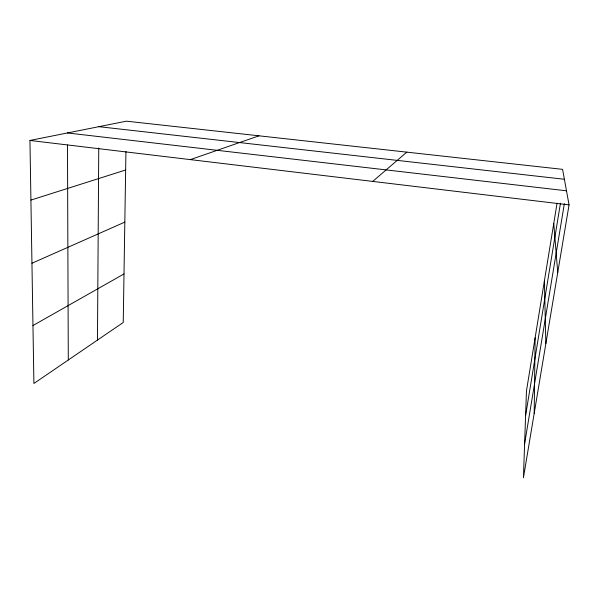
<?xml version="1.0" encoding="UTF-8"?>
<svg xmlns="http://www.w3.org/2000/svg" width="599" height="599" viewBox="0 0 599 599"><rect width="100%" height="100%" fill="white"/><g stroke="black" fill="none" stroke-linecap="round" stroke-linejoin="round"><path stroke-width="0.9" d="M97.472 340.082L98.753 147.998M534.188 413.407L535.117 337.829M125.94 151.569L123.237 322.487L33.903 383.48L29.95 140.451L126.419 121.17L562.581 169.352L569.05 204.873L523.421 477.83L526.461 390.937L557.048 203.271M525.6 415.541L560.462 203.166M524.604 443.844L564.363 203.645M372.713 181.415L406.796 152.146M32.96 325.542L124.008 273.93M31.949 263.246L124.824 222.109M190.34 159.619L258.978 135.816M30.923 200.081L125.648 169.996M98.895 126.674L564.385 179.266M67.44 132.956L566.489 190.811M29.95 140.451L569.05 204.873M553.761 223.434L557.744 272.515M544.394 280.924L545.846 343.684M67.485 144.973L68.293 359.999"/></g></svg>
